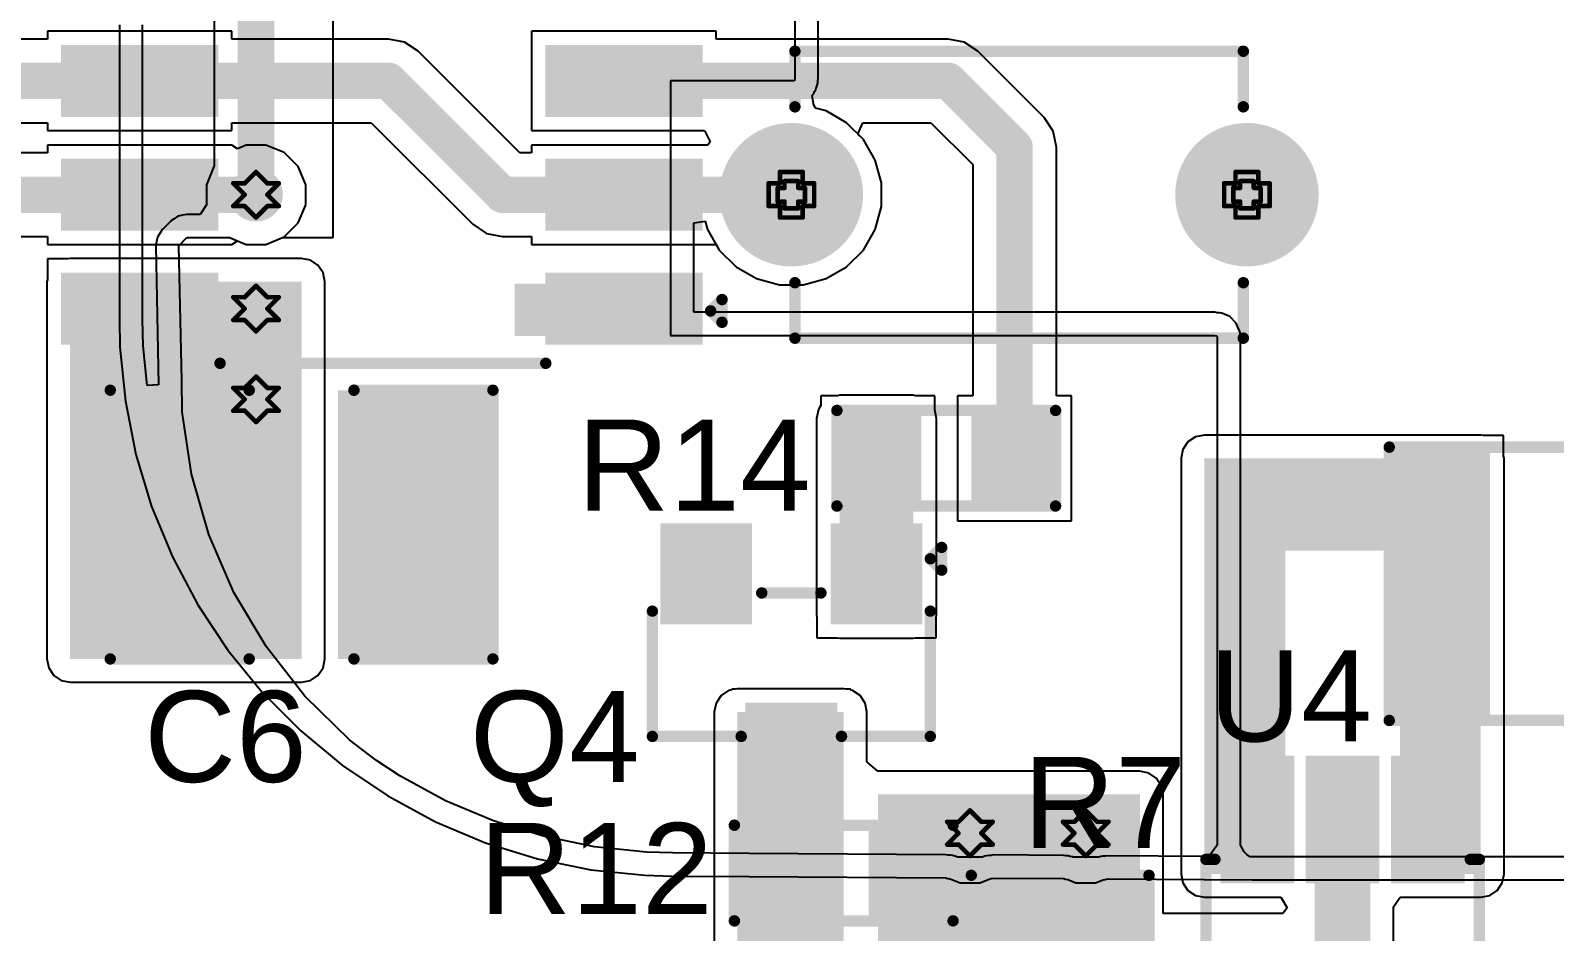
# Model space of a CAD drawing. Header units: inches. Extents: x -38 to 391, y -38 to 85.
# Drawn here: x -22.58 to -5.59, y -29.79 to -19.74 of the extents above; entities that cross this region are included whole.
import ezdxf

# ---------------------------------------------------------------- set-up
doc = ezdxf.new("R2010")
doc.units = ezdxf.units.IN
for name, color, linetype in [('Board Outline', 216, 'Continuous'), ('Bottom Layer', 5, 'Continuous'), ('Bottom Solder', 6, 'Continuous'), ('Drill Drawing', 1, 'Continuous'), ('Multi-Layer', 9, 'Continuous'), ('Pad Holes', 156, 'Continuous'), ('Top Layer', 1, 'Continuous'), ('Top Overlay', 2, 'Continuous'), ('Top Paste', 8, 'Continuous'), ('Top Solder', 216, 'Continuous'), ('Via Holes', 16, 'Continuous')]:
    doc.layers.add(name, color=color, linetype=linetype)
doc.styles.add('Arial', font='', dxfattribs={"height": 0.2})
doc.styles.get('Arial').set_extended_font_data('Arial')

msp = doc.modelspace()

# ---------------------------------------------------------------- hatches: boundary and pattern name
at = {"layer": 'Bottom Layer'}
h = msp.add_hatch(color=5, dxfattribs=at)
edge = h.paths.add_edge_path()
edge.add_arc((-14.097, -21.569), 0.75, 0, 360)
h = msp.add_hatch(color=5, dxfattribs=at)
edge = h.paths.add_edge_path()
edge.add_arc((-9.017, -21.569), 0.75, 0, 360)
h = msp.add_hatch(color=5, dxfattribs=at)
edge = h.paths.add_edge_path()
edge.add_arc((-20.066, -21.569), 0.3, 0, 360)
h = msp.add_hatch(color=5, dxfattribs=at)
edge = h.paths.add_edge_path()
edge.add_arc((-20.066, -22.839), 0.3, 0, 360)
h = msp.add_hatch(color=5, dxfattribs=at)
edge = h.paths.add_edge_path()
edge.add_arc((-20.066, -23.851), 0.3, 0, 360)
h = msp.add_hatch(color=5, dxfattribs=at)
edge = h.paths.add_edge_path()
edge.add_arc((-12.106, -28.689), 0.3, 0, 360)
h = msp.add_hatch(color=5, dxfattribs=at)
edge = h.paths.add_edge_path()
edge.add_arc((-10.814, -28.689), 0.3, 0, 360)
at = {"layer": 'Bottom Solder'}
h = msp.add_hatch(color=6, dxfattribs=at)
edge = h.paths.add_edge_path()
edge.add_arc((-14.097, -21.569), 0.8, 0, 360)
h = msp.add_hatch(color=6, dxfattribs=at)
edge = h.paths.add_edge_path()
edge.add_arc((-9.017, -21.569), 0.8, 0, 360)
at = {"layer": 'Multi-Layer'}
h = msp.add_hatch(color=9, dxfattribs=at)
edge = h.paths.add_edge_path()
edge.add_arc((-14.097, -21.569), 0.75, 0, 360)
h = msp.add_hatch(color=9, dxfattribs=at)
edge = h.paths.add_edge_path()
edge.add_arc((-9.017, -21.569), 0.75, 0, 360)
at = {"layer": 'Pad Holes'}
h = msp.add_hatch(color=7, dxfattribs=at)
edge = h.paths.add_edge_path()
edge.add_arc((-14.097, -21.569), 0.45, 0, 360)
h = msp.add_hatch(color=7, dxfattribs=at)
edge = h.paths.add_edge_path()
edge.add_arc((-9.017, -21.569), 0.45, 0, 360)
at = {"layer": 'Top Layer'}
for points in [[(-20.589, -19.999), (-20.589, -20.599), (-22.139, -20.599), (-22.139, -19.999)], [(-15.189, -19.999), (-15.189, -20.599), (-16.739, -20.599), (-16.739, -19.999)], [(-20.589, -21.269), (-20.589, -21.869), (-22.139, -21.869), (-22.139, -21.269)], [(-15.189, -21.269), (-15.189, -21.869), (-16.739, -21.869), (-16.739, -21.269)], [(-22.139, -26.746), (-19.558, -26.746), (-19.558, -22.539), (-22.139, -22.539)], [(-20.589, -22.539), (-20.589, -23.139), (-22.139, -23.139), (-22.139, -22.539)], [(-15.189, -22.539), (-15.189, -23.139), (-16.739, -23.139), (-16.739, -22.539)], [(-20.066, -26.645), (-21.59, -26.645), (-21.59, -23.851), (-20.066, -23.851)], [(-17.526, -26.645), (-19.05, -26.645), (-19.05, -23.851), (-17.526, -23.851)], [(-13.557, -26.257), (-12.737, -26.257), (-12.737, -24.064), (-13.557, -24.064)], [(-13.513, -24.953), (-13.513, -24.064), (-12.751, -24.064), (-12.751, -24.953)], [(-11.989, -24.953), (-11.989, -24.064), (-11.227, -24.064), (-11.227, -24.953)], [(-9.491, -25.54), (-6.409, -25.54), (-6.409, -24.508), (-9.491, -24.508)], [(-8.59, -24.508), (-9.491, -24.508), (-9.491, -29.145), (-8.59, -29.145)], [(-7.31, -29.145), (-6.409, -29.145), (-6.409, -24.508), (-7.31, -24.508)], [(-6.409, -27.308), (-7.309, -27.308), (-7.309, -24.508), (-6.409, -24.508)], [(-14.637, -26.257), (-15.457, -26.257), (-15.457, -25.337), (-14.637, -25.337)], [(-12.737, -26.257), (-13.557, -26.257), (-13.557, -25.337), (-12.737, -25.337)], [(-14.698, -31.007), (-13.513, -31.007), (-13.513, -27.337), (-14.698, -27.337)], [(-13.687, -28.257), (-14.507, -28.257), (-14.507, -27.337), (-13.687, -27.337)], [(-9.21, -29.145), (-9.21, -27.925), (-8.59, -27.925), (-8.59, -29.145)], [(-8.26, -33.337), (-7.64, -33.337), (-7.64, -27.925), (-8.26, -27.925)], [(-8.26, -29.145), (-8.26, -27.925), (-7.64, -27.925), (-7.64, -29.145)], [(-7.31, -29.145), (-7.31, -27.925), (-6.69, -27.925), (-6.69, -29.145)], [(-13.132, -30.785), (-10.211, -30.785), (-10.211, -28.257), (-13.132, -28.257)], [(-13.894, -28.689), (-13.894, -29.578), (-14.656, -29.578), (-14.656, -28.689)], [(-12.37, -28.689), (-12.37, -29.578), (-13.132, -29.578), (-13.132, -28.689)], [(-11.989, -30.785), (-11.989, -29.261), (-10.211, -29.261), (-10.211, -30.785)]]:
    msp.add_hatch(color=1, dxfattribs=at).paths.add_polyline_path(points)
h = msp.add_hatch(color=1, dxfattribs=at)
edge = h.paths.add_edge_path()
edge.add_arc((-14.097, -21.569), 0.75, 0, 360)
h = msp.add_hatch(color=1, dxfattribs=at)
edge = h.paths.add_edge_path()
edge.add_arc((-9.017, -21.569), 0.75, 0, 360)
h = msp.add_hatch(color=1, dxfattribs=at)
edge = h.paths.add_edge_path()
edge.add_arc((-20.066, -21.569), 0.3, 0, 360)
h = msp.add_hatch(color=1, dxfattribs=at)
edge = h.paths.add_edge_path()
edge.add_arc((-20.066, -22.839), 0.3, 0, 360)
h = msp.add_hatch(color=1, dxfattribs=at)
edge = h.paths.add_edge_path()
edge.add_arc((-20.066, -23.851), 0.3, 0, 360)
h = msp.add_hatch(color=1, dxfattribs=at)
edge = h.paths.add_edge_path()
edge.add_arc((-12.106, -28.689), 0.3, 0, 360)
h = msp.add_hatch(color=1, dxfattribs=at)
edge = h.paths.add_edge_path()
edge.add_arc((-10.814, -28.689), 0.3, 0, 360)
at = {"layer": 'Top Overlay'}
msp.add_hatch(color=2, dxfattribs=at).paths.add_polyline_path([(-16.826, -22.56), (-17.181, -22.56), (-17.181, -23.144), (-16.826, -23.144)])
at = {"layer": 'Top Paste'}
for points in [[(-20.589, -19.999), (-20.589, -20.599), (-22.139, -20.599), (-22.139, -19.999)], [(-15.189, -19.999), (-15.189, -20.599), (-16.739, -20.599), (-16.739, -19.999)], [(-20.589, -21.269), (-20.589, -21.869), (-22.139, -21.869), (-22.139, -21.269)], [(-15.189, -21.269), (-15.189, -21.869), (-16.739, -21.869), (-16.739, -21.269)], [(-20.589, -22.539), (-20.589, -23.139), (-22.139, -23.139), (-22.139, -22.539)], [(-15.189, -22.539), (-15.189, -23.139), (-16.739, -23.139), (-16.739, -22.539)], [(-20.066, -26.645), (-21.59, -26.645), (-21.59, -23.851), (-20.066, -23.851)], [(-17.526, -26.645), (-19.05, -26.645), (-19.05, -23.851), (-17.526, -23.851)], [(-13.513, -24.953), (-13.513, -24.064), (-12.751, -24.064), (-12.751, -24.953)], [(-11.989, -24.953), (-11.989, -24.064), (-11.227, -24.064), (-11.227, -24.953)], [(-6.409, -27.308), (-7.309, -27.308), (-7.309, -24.508), (-6.409, -24.508)], [(-14.637, -26.257), (-15.457, -26.257), (-15.457, -25.337), (-14.637, -25.337)], [(-12.737, -26.257), (-13.557, -26.257), (-13.557, -25.337), (-12.737, -25.337)], [(-13.687, -28.257), (-14.507, -28.257), (-14.507, -27.337), (-13.687, -27.337)], [(-9.21, -29.145), (-9.21, -27.925), (-8.59, -27.925), (-8.59, -29.145)], [(-8.26, -29.145), (-8.26, -27.925), (-7.64, -27.925), (-7.64, -29.145)], [(-7.31, -29.145), (-7.31, -27.925), (-6.69, -27.925), (-6.69, -29.145)], [(-13.894, -28.689), (-13.894, -29.578), (-14.656, -29.578), (-14.656, -28.689)], [(-12.37, -28.689), (-12.37, -29.578), (-13.132, -29.578), (-13.132, -28.689)], [(-11.989, -30.785), (-11.989, -29.261), (-10.211, -29.261), (-10.211, -30.785)]]:
    msp.add_hatch(color=8, dxfattribs=at).paths.add_polyline_path(points)
at = {"layer": 'Top Solder'}
for points in [[(-20.487, -19.898), (-20.487, -20.701), (-22.24, -20.701), (-22.24, -19.898)], [(-15.087, -19.898), (-15.087, -20.701), (-16.84, -20.701), (-16.84, -19.898)], [(-20.487, -21.168), (-20.487, -21.971), (-22.24, -21.971), (-22.24, -21.168)], [(-15.087, -21.168), (-15.087, -21.971), (-16.84, -21.971), (-16.84, -21.168)], [(-20.487, -22.438), (-20.487, -23.241), (-22.24, -23.241), (-22.24, -22.438)], [(-15.087, -22.438), (-15.087, -23.241), (-16.84, -23.241), (-16.84, -22.438)], [(-19.964, -26.746), (-21.692, -26.746), (-21.692, -23.749), (-19.964, -23.749)], [(-17.424, -26.746), (-19.152, -26.746), (-19.152, -23.749), (-17.424, -23.749)], [(-13.614, -25.054), (-13.614, -23.962), (-12.649, -23.962), (-12.649, -25.054)], [(-12.09, -25.054), (-12.09, -23.962), (-11.125, -23.962), (-11.125, -25.054)], [(-6.307, -27.41), (-7.411, -27.41), (-7.411, -24.406), (-6.307, -24.406)], [(-14.535, -26.359), (-15.559, -26.359), (-15.559, -25.235), (-14.535, -25.235)], [(-12.635, -26.359), (-13.659, -26.359), (-13.659, -25.235), (-12.635, -25.235)], [(-13.585, -28.359), (-14.609, -28.359), (-14.609, -27.235), (-13.585, -27.235)], [(-9.312, -29.247), (-9.312, -27.823), (-8.489, -27.823), (-8.489, -29.247)], [(-8.362, -29.247), (-8.362, -27.823), (-7.539, -27.823), (-7.539, -29.247)], [(-7.412, -29.247), (-7.412, -27.823), (-6.589, -27.823), (-6.589, -29.247)], [(-13.792, -28.588), (-13.792, -29.68), (-14.757, -29.68), (-14.757, -28.588)], [(-12.268, -28.588), (-12.268, -29.68), (-13.233, -29.68), (-13.233, -28.588)], [(-12.09, -30.886), (-12.09, -29.159), (-10.109, -29.159), (-10.109, -30.886)]]:
    msp.add_hatch(color=216, dxfattribs=at).paths.add_polyline_path(points)
h = msp.add_hatch(color=216, dxfattribs=at)
edge = h.paths.add_edge_path()
edge.add_arc((-14.097, -21.569), 0.8, 0, 360)
h = msp.add_hatch(color=216, dxfattribs=at)
edge = h.paths.add_edge_path()
edge.add_arc((-9.017, -21.569), 0.8, 0, 360)
at = {"layer": 'Via Holes'}
h = msp.add_hatch(color=7, dxfattribs=at)
edge = h.paths.add_edge_path()
edge.add_arc((-20.066, -21.569), 0.15, 0, 360)
h = msp.add_hatch(color=7, dxfattribs=at)
edge = h.paths.add_edge_path()
edge.add_arc((-20.066, -22.839), 0.15, 0, 360)
h = msp.add_hatch(color=7, dxfattribs=at)
edge = h.paths.add_edge_path()
edge.add_arc((-20.066, -23.851), 0.15, 0, 360)
h = msp.add_hatch(color=7, dxfattribs=at)
edge = h.paths.add_edge_path()
edge.add_arc((-12.106, -28.689), 0.15, 0, 360)
h = msp.add_hatch(color=7, dxfattribs=at)
edge = h.paths.add_edge_path()
edge.add_arc((-10.814, -28.689), 0.15, 0, 360)

# ---------------------------------------------------------------- linework, layer by layer
at = {"layer": 'Board Outline', "const_width": 0.254}
msp.add_lwpolyline([(38.101, 0, 1), (-38.099, 0, 1)], format="xyb", close=True, dxfattribs=at)
at = {"layer": 'Bottom Layer'}
for p, q in [((-19.204, -22.047), (-19.204, -12.406)), ((-20.532, -13.314), (-20.532, -21.252)), ((-14.057, -13.289), (-14.057, -20.274)), ((-13.798, -20.274), (-13.798, -13.714)), ((-21.59, -19.675), (-21.59, -22.965)), ((-21.331, -22.962), (-21.331, -19.675)), ((-14.063, -20.299), (-15.443, -20.299)), ((-15.443, -20.299), (-15.443, -21.882)), ((-14.062, -20.297), (-14.063, -20.299)), ((-14.057, -20.274), (-14.062, -20.297)), ((-13.824, -20.399), (-13.819, -20.376)), ((-13.819, -20.374), (-13.818, -20.373)), ((-13.819, -20.376), (-13.819, -20.374)), ((-13.818, -20.373), (-13.817, -20.372)), ((-13.817, -20.372), (-13.808, -20.348)), ((-13.808, -20.348), (-13.803, -20.324)), ((-13.808, -20.348), (-13.808, -20.348)), ((-13.808, -20.348), (-13.808, -20.348)), ((-13.803, -20.299), (-13.798, -20.274)), ((-13.803, -20.324), (-13.803, -20.299)), ((-13.866, -20.461), (-13.848, -20.443)), ((-13.85, -20.554), (-13.866, -20.461)), ((-13.833, -20.595), (-13.85, -20.554)), ((-13.848, -20.443), (-13.846, -20.441)), ((-13.846, -20.441), (-13.837, -20.418)), ((-13.846, -20.441), (-13.846, -20.441)), ((-13.846, -20.441), (-13.846, -20.441)), ((-13.837, -20.418), (-13.824, -20.399)), ((-13.827, -20.602), (-13.833, -20.595)), ((-13.709, -20.634), (-13.827, -20.602)), ((-13.481, -20.766), (-13.709, -20.634)), ((-13.294, -20.953), (-13.481, -20.766)), ((-13.161, -21.182), (-13.294, -20.953)), ((-13.093, -21.437), (-13.161, -21.182)), ((-20.536, -21.256), (-20.62, -21.459)), ((-20.532, -21.252), (-20.536, -21.256)), ((-20.62, -21.459), (-20.62, -21.68)), ((-13.093, -21.702), (-13.093, -21.437)), ((-20.619, -21.683), (-20.689, -21.788)), ((-20.62, -21.68), (-20.619, -21.683)), ((-13.161, -21.957), (-13.093, -21.702)), ((-21.021, -21.866), (-21.11, -21.957)), ((-21.02, -21.865), (-21.021, -21.866)), ((-21.019, -21.864), (-21.02, -21.865)), ((-20.978, -21.837), (-21.019, -21.864)), ((-20.937, -21.809), (-20.978, -21.837)), ((-20.936, -21.809), (-20.937, -21.809)), ((-20.935, -21.808), (-20.936, -21.809)), ((-20.886, -21.798), (-20.935, -21.808)), ((-20.838, -21.788), (-20.886, -21.798)), ((-20.837, -21.788), (-20.838, -21.788)), ((-20.836, -21.788), (-20.837, -21.788)), ((-20.689, -21.788), (-20.836, -21.788)), ((-15.443, -21.882), (-15.443, -23.139)), ((-15.184, -21.882), (-15.057, -21.865)), ((-15.184, -22.88), (-15.184, -21.882)), ((-15.057, -21.865), (-15.033, -21.957)), ((-21.166, -22.043), (-21.175, -22.092)), ((-21.165, -22.042), (-21.166, -22.043)), ((-21.138, -22), (-21.165, -22.041)), ((-21.165, -22.041), (-21.165, -22.042)), ((-21.111, -21.958), (-21.138, -22)), ((-21.11, -21.958), (-21.111, -21.958)), ((-21.11, -21.957), (-21.11, -21.958)), ((-20.925, -22.138), (-20.836, -22.047)), ((-20.836, -22.047), (-20.36, -22.047)), ((-20.36, -22.047), (-20.176, -22.123)), ((-19.956, -22.123), (-19.772, -22.047)), ((-19.772, -22.047), (-19.204, -22.047)), ((-15.033, -21.957), (-14.9, -22.186)), ((-13.294, -22.186), (-13.161, -21.957)), ((-21.175, -22.092), (-21.184, -22.14)), ((-21.184, -22.14), (-21.183, -22.142)), ((-21.183, -22.142), (-21.184, -22.143)), ((-21.184, -22.143), (-21.153, -23.69)), ((-20.895, -23.64), (-20.925, -22.138)), ((-20.176, -22.123), (-19.956, -22.123)), ((-14.9, -22.186), (-14.713, -22.373)), ((-13.481, -22.373), (-13.294, -22.186)), ((-14.713, -22.373), (-14.485, -22.505)), ((-13.709, -22.505), (-13.481, -22.373)), ((-14.485, -22.505), (-14.229, -22.573)), ((-14.229, -22.573), (-13.965, -22.573)), ((-13.965, -22.573), (-13.709, -22.505)), ((-9.373, -22.88), (-15.184, -22.88)), ((-9.348, -22.885), (-9.373, -22.88)), ((-9.322, -22.885), (-9.348, -22.885)), ((-9.301, -22.89), (-9.322, -22.885)), ((-9.277, -22.899), (-9.301, -22.89)), ((-9.274, -22.9), (-9.277, -22.899)), ((-9.27, -22.902), (-9.274, -22.9)), ((-9.208, -22.928), (-9.27, -22.902)), ((-9.136, -23), (-9.208, -22.928)), ((-21.59, -22.965), (-21.583, -23.268)), ((-21.324, -23.253), (-21.331, -22.962)), ((-9.11, -23.063), (-9.136, -23)), ((-9.108, -23.066), (-9.11, -23.063)), ((-9.107, -23.07), (-9.108, -23.066)), ((-9.097, -23.093), (-9.107, -23.07)), ((-9.093, -23.114), (-9.097, -23.093)), ((-21.583, -23.268), (-21.523, -23.872)), ((-21.28, -23.698), (-21.324, -23.253)), ((-15.443, -23.139), (-9.373, -23.139)), ((-9.373, -23.139), (-9.351, -23.144)), ((-9.351, -23.144), (-9.347, -23.165)), ((-9.347, -23.165), (-9.347, -28.822)), ((-9.093, -23.14), (-9.093, -23.114)), ((-9.088, -23.165), (-9.093, -23.14)), ((-9.088, -28.822), (-9.088, -23.165)), ((-21.153, -23.69), (-21.28, -23.698)), ((-20.889, -23.991), (-20.895, -23.64)), ((-21.523, -23.872), (-21.406, -24.466)), ((-20.784, -24.685), (-20.889, -23.991)), ((-21.406, -24.466), (-21.23, -25.047)), ((-20.592, -25.36), (-20.784, -24.685)), ((-21.23, -25.047), (-20.999, -25.607)), ((-20.313, -26.005), (-20.592, -25.36)), ((-20.999, -25.607), (-20.715, -26.143)), ((-20.715, -26.143), (-20.379, -26.647)), ((-19.954, -26.609), (-20.313, -26.005)), ((-20.379, -26.647), (-19.996, -27.117)), ((-19.521, -27.161), (-19.954, -26.609)), ((-19.996, -27.117), (-19.568, -27.547)), ((-19.019, -27.652), (-19.521, -27.161)), ((-19.568, -27.547), (-19.101, -27.934)), ((-18.722, -27.877), (-19.019, -27.652)), ((-19.101, -27.934), (-18.598, -28.272)), ((-18.464, -28.051), (-18.722, -27.877)), ((-17.953, -28.327), (-18.464, -28.051)), ((-18.598, -28.272), (-18.587, -28.278)), ((-18.587, -28.278), (-18.587, -28.278)), ((-18.587, -28.278), (-18.065, -28.561)), ((-17.417, -28.552), (-17.953, -28.327)), ((-18.065, -28.561), (-17.506, -28.795)), ((-16.862, -28.723), (-17.417, -28.552)), ((-17.506, -28.795), (-16.927, -28.974)), ((-16.293, -28.84), (-16.862, -28.723)), ((-15.712, -28.9), (-16.293, -28.84)), ((-9.347, -28.822), (-9.437, -28.947)), ((-9.089, -28.823), (-9.088, -28.822)), ((-9.048, -28.898), (-9.089, -28.823)), ((-16.927, -28.974), (-16.333, -29.096)), ((-15.422, -28.909), (-15.712, -28.9)), ((-14.57, -28.915), (-15.422, -28.909)), ((-12.373, -28.929), (-14.57, -28.915)), ((-12.35, -28.934), (-12.373, -28.929)), ((-12.349, -28.934), (-12.35, -28.934)), ((-12.348, -28.934), (-12.349, -28.934)), ((-12.323, -28.934), (-12.348, -28.934)), ((-12.299, -28.939), (-12.323, -28.934)), ((-12.275, -28.944), (-12.299, -28.939)), ((-12.299, -28.939), (-12.299, -28.939)), ((-12.299, -28.939), (-12.299, -28.939)), ((-12.253, -28.953), (-12.275, -28.944)), ((-12.251, -28.954), (-12.253, -28.953)), ((-12.25, -28.954), (-12.251, -28.954)), ((-12.24, -28.956), (-12.25, -28.954)), ((-11.967, -28.956), (-12.24, -28.956)), ((-11.965, -28.956), (-11.967, -28.956)), ((-11.942, -28.946), (-11.965, -28.956)), ((-11.919, -28.942), (-11.942, -28.946)), ((-11.896, -28.937), (-11.919, -28.942)), ((-11.919, -28.942), (-11.919, -28.942)), ((-11.871, -28.937), (-11.896, -28.937)), ((-11.869, -28.937), (-11.871, -28.937)), ((-11.868, -28.937), (-11.869, -28.937)), ((-11.869, -28.937), (-11.869, -28.937)), ((-11.844, -28.932), (-11.868, -28.937)), ((-11.061, -28.937), (-11.844, -28.932)), ((-11.037, -28.942), (-11.061, -28.937)), ((-11.036, -28.942), (-11.037, -28.942)), ((-11.035, -28.943), (-11.036, -28.942)), ((-11.01, -28.943), (-11.035, -28.943)), ((-10.987, -28.948), (-11.01, -28.943)), ((-10.963, -28.952), (-10.987, -28.948)), ((-10.987, -28.948), (-10.987, -28.948)), ((-10.987, -28.948), (-10.987, -28.948)), ((-10.954, -28.956), (-10.963, -28.952)), ((-10.673, -28.956), (-10.954, -28.956)), ((-10.67, -28.955), (-10.673, -28.956)), ((-10.647, -28.95), (-10.67, -28.955)), ((-10.624, -28.946), (-10.647, -28.95)), ((-10.599, -28.946), (-10.624, -28.946)), ((-10.597, -28.945), (-10.599, -28.946)), ((-10.596, -28.945), (-10.597, -28.945)), ((-10.595, -28.945), (-10.596, -28.945)), ((-10.596, -28.945), (-10.596, -28.945)), ((-10.572, -28.941), (-10.595, -28.945)), ((-10.595, -28.945), (-10.595, -28.945)), ((-9.437, -28.948), (-10.572, -28.941)), ((-9.437, -28.947), (-9.437, -28.948)), ((-9.016, -28.932), (-9.048, -28.898)), ((-8.989, -28.95), (-9.016, -28.932)), ((-8.987, -28.951), (-8.989, -28.95)), ((-8.955, -28.951), (-8.987, -28.951)), ((-3.232, -28.951), (-8.955, -28.951)), ((-16.333, -29.096), (-15.73, -29.159)), ((-15.73, -29.159), (-15.427, -29.168)), ((-15.427, -29.168), (-14.571, -29.174)), ((-14.571, -29.174), (-12.375, -29.188)), ((-12.375, -29.188), (-12.351, -29.193)), ((-12.351, -29.193), (-12.35, -29.193)), ((-12.35, -29.193), (-12.35, -29.193)), ((-12.35, -29.193), (-12.326, -29.198)), ((-12.326, -29.198), (-12.216, -29.243)), ((-11.996, -29.243), (-11.893, -29.201)), ((-11.893, -29.201), (-11.87, -29.196)), ((-11.87, -29.196), (-11.869, -29.196)), ((-11.869, -29.196), (-11.846, -29.191)), ((-11.869, -29.196), (-11.869, -29.196)), ((-11.846, -29.191), (-11.062, -29.196)), ((-11.062, -29.196), (-11.039, -29.201)), ((-11.039, -29.201), (-11.038, -29.201)), ((-11.038, -29.201), (-11.037, -29.202)), ((-11.037, -29.202), (-11.013, -29.206)), ((-11.013, -29.206), (-10.924, -29.243)), ((-10.704, -29.243), (-10.621, -29.209)), ((-10.621, -29.209), (-10.598, -29.204)), ((-10.598, -29.204), (-10.597, -29.204)), ((-10.597, -29.204), (-10.596, -29.204)), ((-10.596, -29.204), (-10.573, -29.2)), ((-10.573, -29.2), (-8.956, -29.21)), ((-8.956, -29.21), (-3.232, -29.21)), ((-12.216, -29.243), (-11.996, -29.243)), ((-10.924, -29.243), (-10.704, -29.243))]:
    msp.add_line(p, q, dxfattribs=at)
at = {"layer": 'Bottom Layer', "const_width": 0.406}
msp.add_lwpolyline([(-20.066, -21.569), (-20.066, -13.121)], dxfattribs=at)
at = {"layer": 'Bottom Layer', "const_width": 0.203}
msp.add_lwpolyline([(-20.168, -21.569, 1), (-19.964, -21.569, 1)], format="xyb", close=True, dxfattribs=at)
at = {"layer": 'Drill Drawing', "const_width": 0.0508}
for points in [[(-20.193, -21.442), (-20.066, -21.315)], [(-20.066, -21.315), (-19.939, -21.442)], [(-14.224, -21.442), (-14.224, -21.315)], [(-14.224, -21.315), (-13.97, -21.315)], [(-14.173, -21.493), (-14.173, -21.417)], [(-14.173, -21.417), (-14.021, -21.417)], [(-14.021, -21.493), (-14.021, -21.417)], [(-13.97, -21.442), (-13.97, -21.315)], [(-9.144, -21.442), (-9.144, -21.315)], [(-9.144, -21.315), (-8.89, -21.315)], [(-9.093, -21.493), (-9.093, -21.417)], [(-9.093, -21.417), (-8.941, -21.417)], [(-8.941, -21.493), (-8.941, -21.417)], [(-8.89, -21.442), (-8.89, -21.315)], [(-20.32, -21.442), (-20.193, -21.569)], [(-20.32, -21.442), (-20.193, -21.442)], [(-20.32, -21.696), (-20.193, -21.569)], [(-19.939, -21.442), (-19.812, -21.442)], [(-19.939, -21.569), (-19.812, -21.442)], [(-19.939, -21.569), (-19.812, -21.696)], [(-14.351, -21.696), (-14.351, -21.442)], [(-14.351, -21.442), (-14.224, -21.442)], [(-14.249, -21.646), (-14.249, -21.493)], [(-14.249, -21.493), (-14.173, -21.493)], [(-14.021, -21.493), (-13.945, -21.493)], [(-13.97, -21.442), (-13.843, -21.442)], [(-13.945, -21.646), (-13.945, -21.493)], [(-13.843, -21.696), (-13.843, -21.442)], [(-9.271, -21.696), (-9.271, -21.442)], [(-9.271, -21.442), (-9.144, -21.442)], [(-9.169, -21.646), (-9.169, -21.493)], [(-9.169, -21.493), (-9.093, -21.493)], [(-8.941, -21.493), (-8.865, -21.493)], [(-8.89, -21.442), (-8.763, -21.442)], [(-8.865, -21.646), (-8.865, -21.493)], [(-8.763, -21.696), (-8.763, -21.442)], [(-20.32, -21.696), (-20.193, -21.696)], [(-20.193, -21.696), (-20.066, -21.823)], [(-20.066, -21.823), (-19.939, -21.696)], [(-19.939, -21.696), (-19.812, -21.696)], [(-14.351, -21.696), (-14.224, -21.696)], [(-14.249, -21.646), (-14.173, -21.646)], [(-14.224, -21.823), (-14.224, -21.696)], [(-14.173, -21.722), (-14.173, -21.646)], [(-14.173, -21.722), (-14.021, -21.722)], [(-14.021, -21.646), (-13.945, -21.646)], [(-14.021, -21.722), (-14.021, -21.646)], [(-13.97, -21.696), (-13.843, -21.696)], [(-13.97, -21.823), (-13.97, -21.696)], [(-9.271, -21.696), (-9.144, -21.696)], [(-9.169, -21.646), (-9.093, -21.646)], [(-9.144, -21.823), (-9.144, -21.696)], [(-9.093, -21.722), (-9.093, -21.646)], [(-9.093, -21.722), (-8.941, -21.722)], [(-8.941, -21.646), (-8.865, -21.646)], [(-8.941, -21.722), (-8.941, -21.646)], [(-8.89, -21.696), (-8.763, -21.696)], [(-8.89, -21.823), (-8.89, -21.696)], [(-14.224, -21.823), (-13.97, -21.823)], [(-9.144, -21.823), (-8.89, -21.823)], [(-20.193, -22.712), (-20.066, -22.585)], [(-20.066, -22.585), (-19.939, -22.712)], [(-20.32, -22.712), (-20.193, -22.839)], [(-20.32, -22.712), (-20.193, -22.712)], [(-19.939, -22.712), (-19.812, -22.712)], [(-19.939, -22.839), (-19.812, -22.712)], [(-20.32, -22.966), (-20.193, -22.839)], [(-20.32, -22.966), (-20.193, -22.966)], [(-20.193, -22.966), (-20.066, -23.093)], [(-20.066, -23.093), (-19.939, -22.966)], [(-19.939, -22.839), (-19.812, -22.966)], [(-19.939, -22.966), (-19.812, -22.966)], [(-20.193, -23.724), (-20.066, -23.597)], [(-20.066, -23.597), (-19.939, -23.724)], [(-20.32, -23.724), (-20.193, -23.851)], [(-20.32, -23.724), (-20.193, -23.724)], [(-19.939, -23.724), (-19.812, -23.724)], [(-19.939, -23.851), (-19.812, -23.724)], [(-20.32, -23.978), (-20.193, -23.851)], [(-20.32, -23.978), (-20.193, -23.978)], [(-20.193, -23.978), (-20.066, -24.105)], [(-20.066, -24.105), (-19.939, -23.978)], [(-19.939, -23.851), (-19.812, -23.978)], [(-19.939, -23.978), (-19.812, -23.978)], [(-12.36, -28.562), (-12.233, -28.689)], [(-12.36, -28.562), (-12.233, -28.562)], [(-12.233, -28.562), (-12.106, -28.435)], [(-12.106, -28.435), (-11.979, -28.562)], [(-11.979, -28.562), (-11.852, -28.562)], [(-11.979, -28.689), (-11.852, -28.562)], [(-11.068, -28.562), (-10.941, -28.689)], [(-11.068, -28.562), (-10.941, -28.562)], [(-10.941, -28.562), (-10.814, -28.435)], [(-10.814, -28.435), (-10.687, -28.562)], [(-10.687, -28.562), (-10.56, -28.562)], [(-10.687, -28.689), (-10.56, -28.562)], [(-12.36, -28.816), (-12.233, -28.689)], [(-11.979, -28.689), (-11.852, -28.816)], [(-11.068, -28.816), (-10.941, -28.689)], [(-10.687, -28.689), (-10.56, -28.816)], [(-12.36, -28.816), (-12.233, -28.816)], [(-12.233, -28.816), (-12.106, -28.943)], [(-12.106, -28.943), (-11.979, -28.816)], [(-11.979, -28.816), (-11.852, -28.816)], [(-11.068, -28.816), (-10.941, -28.816)], [(-10.941, -28.816), (-10.814, -28.943)], [(-10.814, -28.943), (-10.687, -28.816)], [(-10.687, -28.816), (-10.56, -28.816)]]:
    msp.add_lwpolyline(points, dxfattribs=at)
at = {"layer": 'Drill Drawing', "const_width": 0.0254}
for points in [[(-20.079, -21.315, 1), (-20.053, -21.315, 1)], [(-20.079, -21.315, 1), (-20.053, -21.315, 1)], [(-14.237, -21.315, 1), (-14.211, -21.315, 1)], [(-14.237, -21.315, 1), (-14.211, -21.315, 1)], [(-14.186, -21.417, 1), (-14.16, -21.417, 1)], [(-14.186, -21.417, 1), (-14.16, -21.417, 1)], [(-14.033, -21.417, 1), (-14.008, -21.417, 1)], [(-14.033, -21.417, 1), (-14.008, -21.417, 1)], [(-13.983, -21.315, 1), (-13.957, -21.315, 1)], [(-13.983, -21.315, 1), (-13.957, -21.315, 1)], [(-9.157, -21.315, 1), (-9.131, -21.315, 1)], [(-9.157, -21.315, 1), (-9.131, -21.315, 1)], [(-9.106, -21.417, 1), (-9.08, -21.417, 1)], [(-9.106, -21.417, 1), (-9.08, -21.417, 1)], [(-8.953, -21.417, 1), (-8.928, -21.417, 1)], [(-8.953, -21.417, 1), (-8.928, -21.417, 1)], [(-8.903, -21.315, 1), (-8.877, -21.315, 1)], [(-8.903, -21.315, 1), (-8.877, -21.315, 1)], [(-20.333, -21.442, 1), (-20.307, -21.442, 1)], [(-20.333, -21.442, 1), (-20.307, -21.442, 1)], [(-20.206, -21.442, 1), (-20.18, -21.442, 1)], [(-20.206, -21.442, 1), (-20.18, -21.442, 1)], [(-20.206, -21.569, 1), (-20.18, -21.569, 1)], [(-20.206, -21.569, 1), (-20.18, -21.569, 1)], [(-19.952, -21.442, 1), (-19.926, -21.442, 1)], [(-19.952, -21.442, 1), (-19.926, -21.442, 1)], [(-19.952, -21.569, 1), (-19.926, -21.569, 1)], [(-19.952, -21.569, 1), (-19.926, -21.569, 1)], [(-19.825, -21.442, 1), (-19.799, -21.442, 1)], [(-19.825, -21.442, 1), (-19.799, -21.442, 1)], [(-14.364, -21.442, 1), (-14.338, -21.442, 1)], [(-14.364, -21.442, 1), (-14.338, -21.442, 1)], [(-14.262, -21.493, 1), (-14.237, -21.493, 1)], [(-14.262, -21.493, 1), (-14.237, -21.493, 1)], [(-14.237, -21.442, 1), (-14.211, -21.442, 1)], [(-14.237, -21.442, 1), (-14.211, -21.442, 1)], [(-14.186, -21.493, 1), (-14.16, -21.493, 1)], [(-14.186, -21.493, 1), (-14.16, -21.493, 1)], [(-14.033, -21.493, 1), (-14.008, -21.493, 1)], [(-14.033, -21.493, 1), (-14.008, -21.493, 1)], [(-13.983, -21.442, 1), (-13.957, -21.442, 1)], [(-13.983, -21.442, 1), (-13.957, -21.442, 1)], [(-13.957, -21.493, 1), (-13.932, -21.493, 1)], [(-13.957, -21.493, 1), (-13.932, -21.493, 1)], [(-13.856, -21.442, 1), (-13.83, -21.442, 1)], [(-13.856, -21.442, 1), (-13.83, -21.442, 1)], [(-9.284, -21.442, 1), (-9.258, -21.442, 1)], [(-9.284, -21.442, 1), (-9.258, -21.442, 1)], [(-9.182, -21.493, 1), (-9.157, -21.493, 1)], [(-9.182, -21.493, 1), (-9.157, -21.493, 1)], [(-9.157, -21.442, 1), (-9.131, -21.442, 1)], [(-9.157, -21.442, 1), (-9.131, -21.442, 1)], [(-9.106, -21.493, 1), (-9.08, -21.493, 1)], [(-9.106, -21.493, 1), (-9.08, -21.493, 1)], [(-8.953, -21.493, 1), (-8.928, -21.493, 1)], [(-8.953, -21.493, 1), (-8.928, -21.493, 1)], [(-8.903, -21.442, 1), (-8.877, -21.442, 1)], [(-8.903, -21.442, 1), (-8.877, -21.442, 1)], [(-8.877, -21.493, 1), (-8.852, -21.493, 1)], [(-8.877, -21.493, 1), (-8.852, -21.493, 1)], [(-8.776, -21.442, 1), (-8.75, -21.442, 1)], [(-8.776, -21.442, 1), (-8.75, -21.442, 1)], [(-20.333, -21.696, 1), (-20.307, -21.696, 1)], [(-20.333, -21.696, 1), (-20.307, -21.696, 1)], [(-20.206, -21.696, 1), (-20.18, -21.696, 1)], [(-20.206, -21.696, 1), (-20.18, -21.696, 1)], [(-19.952, -21.696, 1), (-19.926, -21.696, 1)], [(-19.952, -21.696, 1), (-19.926, -21.696, 1)], [(-19.825, -21.696, 1), (-19.799, -21.696, 1)], [(-19.825, -21.696, 1), (-19.799, -21.696, 1)], [(-14.364, -21.696, 1), (-14.338, -21.696, 1)], [(-14.364, -21.696, 1), (-14.338, -21.696, 1)], [(-14.262, -21.646, 1), (-14.237, -21.646, 1)], [(-14.262, -21.646, 1), (-14.237, -21.646, 1)], [(-14.237, -21.696, 1), (-14.211, -21.696, 1)], [(-14.237, -21.696, 1), (-14.211, -21.696, 1)], [(-14.186, -21.646, 1), (-14.16, -21.646, 1)], [(-14.186, -21.646, 1), (-14.16, -21.646, 1)], [(-14.186, -21.722, 1), (-14.16, -21.722, 1)], [(-14.186, -21.722, 1), (-14.16, -21.722, 1)], [(-14.033, -21.646, 1), (-14.008, -21.646, 1)], [(-14.033, -21.646, 1), (-14.008, -21.646, 1)], [(-14.033, -21.722, 1), (-14.008, -21.722, 1)], [(-14.033, -21.722, 1), (-14.008, -21.722, 1)], [(-13.983, -21.696, 1), (-13.957, -21.696, 1)], [(-13.983, -21.696, 1), (-13.957, -21.696, 1)], [(-13.957, -21.646, 1), (-13.932, -21.646, 1)], [(-13.957, -21.646, 1), (-13.932, -21.646, 1)], [(-13.856, -21.696, 1), (-13.83, -21.696, 1)], [(-13.856, -21.696, 1), (-13.83, -21.696, 1)], [(-9.284, -21.696, 1), (-9.258, -21.696, 1)], [(-9.284, -21.696, 1), (-9.258, -21.696, 1)], [(-9.182, -21.646, 1), (-9.157, -21.646, 1)], [(-9.182, -21.646, 1), (-9.157, -21.646, 1)], [(-9.157, -21.696, 1), (-9.131, -21.696, 1)], [(-9.157, -21.696, 1), (-9.131, -21.696, 1)], [(-9.106, -21.646, 1), (-9.08, -21.646, 1)], [(-9.106, -21.646, 1), (-9.08, -21.646, 1)], [(-9.106, -21.722, 1), (-9.08, -21.722, 1)], [(-9.106, -21.722, 1), (-9.08, -21.722, 1)], [(-8.953, -21.646, 1), (-8.928, -21.646, 1)], [(-8.953, -21.646, 1), (-8.928, -21.646, 1)], [(-8.953, -21.722, 1), (-8.928, -21.722, 1)], [(-8.953, -21.722, 1), (-8.928, -21.722, 1)], [(-8.903, -21.696, 1), (-8.877, -21.696, 1)], [(-8.903, -21.696, 1), (-8.877, -21.696, 1)], [(-8.877, -21.646, 1), (-8.852, -21.646, 1)], [(-8.877, -21.646, 1), (-8.852, -21.646, 1)], [(-8.776, -21.696, 1), (-8.75, -21.696, 1)], [(-8.776, -21.696, 1), (-8.75, -21.696, 1)], [(-20.079, -21.823, 1), (-20.053, -21.823, 1)], [(-20.079, -21.823, 1), (-20.053, -21.823, 1)], [(-14.237, -21.823, 1), (-14.211, -21.823, 1)], [(-14.237, -21.823, 1), (-14.211, -21.823, 1)], [(-13.983, -21.823, 1), (-13.957, -21.823, 1)], [(-13.983, -21.823, 1), (-13.957, -21.823, 1)], [(-9.157, -21.823, 1), (-9.131, -21.823, 1)], [(-9.157, -21.823, 1), (-9.131, -21.823, 1)], [(-8.903, -21.823, 1), (-8.877, -21.823, 1)], [(-8.903, -21.823, 1), (-8.877, -21.823, 1)], [(-20.079, -22.585, 1), (-20.053, -22.585, 1)], [(-20.079, -22.585, 1), (-20.053, -22.585, 1)], [(-20.333, -22.712, 1), (-20.307, -22.712, 1)], [(-20.333, -22.712, 1), (-20.307, -22.712, 1)], [(-20.206, -22.712, 1), (-20.18, -22.712, 1)], [(-20.206, -22.712, 1), (-20.18, -22.712, 1)], [(-19.952, -22.712, 1), (-19.926, -22.712, 1)], [(-19.952, -22.712, 1), (-19.926, -22.712, 1)], [(-19.825, -22.712, 1), (-19.799, -22.712, 1)], [(-19.825, -22.712, 1), (-19.799, -22.712, 1)], [(-20.333, -22.966, 1), (-20.307, -22.966, 1)], [(-20.333, -22.966, 1), (-20.307, -22.966, 1)], [(-20.206, -22.839, 1), (-20.18, -22.839, 1)], [(-20.206, -22.839, 1), (-20.18, -22.839, 1)], [(-20.206, -22.966, 1), (-20.18, -22.966, 1)], [(-20.206, -22.966, 1), (-20.18, -22.966, 1)], [(-19.952, -22.839, 1), (-19.926, -22.839, 1)], [(-19.952, -22.839, 1), (-19.926, -22.839, 1)], [(-19.952, -22.966, 1), (-19.926, -22.966, 1)], [(-19.952, -22.966, 1), (-19.926, -22.966, 1)], [(-19.825, -22.966, 1), (-19.799, -22.966, 1)], [(-19.825, -22.966, 1), (-19.799, -22.966, 1)], [(-20.079, -23.093, 1), (-20.053, -23.093, 1)], [(-20.079, -23.093, 1), (-20.053, -23.093, 1)], [(-20.079, -23.597, 1), (-20.053, -23.597, 1)], [(-20.079, -23.597, 1), (-20.053, -23.597, 1)], [(-20.333, -23.724, 1), (-20.307, -23.724, 1)], [(-20.333, -23.724, 1), (-20.307, -23.724, 1)], [(-20.206, -23.724, 1), (-20.18, -23.724, 1)], [(-20.206, -23.724, 1), (-20.18, -23.724, 1)], [(-19.952, -23.724, 1), (-19.926, -23.724, 1)], [(-19.952, -23.724, 1), (-19.926, -23.724, 1)], [(-19.825, -23.724, 1), (-19.799, -23.724, 1)], [(-19.825, -23.724, 1), (-19.799, -23.724, 1)], [(-20.333, -23.978, 1), (-20.307, -23.978, 1)], [(-20.333, -23.978, 1), (-20.307, -23.978, 1)], [(-20.206, -23.851, 1), (-20.18, -23.851, 1)], [(-20.206, -23.851, 1), (-20.18, -23.851, 1)], [(-20.206, -23.978, 1), (-20.18, -23.978, 1)], [(-20.206, -23.978, 1), (-20.18, -23.978, 1)], [(-19.952, -23.851, 1), (-19.926, -23.851, 1)], [(-19.952, -23.851, 1), (-19.926, -23.851, 1)], [(-19.952, -23.978, 1), (-19.926, -23.978, 1)], [(-19.952, -23.978, 1), (-19.926, -23.978, 1)], [(-19.825, -23.978, 1), (-19.799, -23.978, 1)], [(-19.825, -23.978, 1), (-19.799, -23.978, 1)], [(-20.079, -24.105, 1), (-20.053, -24.105, 1)], [(-20.079, -24.105, 1), (-20.053, -24.105, 1)], [(-12.373, -28.562, 1), (-12.347, -28.562, 1)], [(-12.373, -28.562, 1), (-12.347, -28.562, 1)], [(-12.246, -28.562, 1), (-12.22, -28.562, 1)], [(-12.246, -28.562, 1), (-12.22, -28.562, 1)], [(-12.119, -28.435, 1), (-12.093, -28.435, 1)], [(-12.119, -28.435, 1), (-12.093, -28.435, 1)], [(-11.992, -28.562, 1), (-11.966, -28.562, 1)], [(-11.992, -28.562, 1), (-11.966, -28.562, 1)], [(-11.865, -28.562, 1), (-11.839, -28.562, 1)], [(-11.865, -28.562, 1), (-11.839, -28.562, 1)], [(-11.081, -28.562, 1), (-11.055, -28.562, 1)], [(-11.081, -28.562, 1), (-11.055, -28.562, 1)], [(-10.954, -28.562, 1), (-10.928, -28.562, 1)], [(-10.954, -28.562, 1), (-10.928, -28.562, 1)], [(-10.827, -28.435, 1), (-10.801, -28.435, 1)], [(-10.827, -28.435, 1), (-10.801, -28.435, 1)], [(-10.7, -28.562, 1), (-10.674, -28.562, 1)], [(-10.7, -28.562, 1), (-10.674, -28.562, 1)], [(-10.573, -28.562, 1), (-10.547, -28.562, 1)], [(-10.573, -28.562, 1), (-10.547, -28.562, 1)], [(-12.246, -28.689, 1), (-12.22, -28.689, 1)], [(-12.246, -28.689, 1), (-12.22, -28.689, 1)], [(-11.992, -28.689, 1), (-11.966, -28.689, 1)], [(-11.992, -28.689, 1), (-11.966, -28.689, 1)], [(-10.954, -28.689, 1), (-10.928, -28.689, 1)], [(-10.954, -28.689, 1), (-10.928, -28.689, 1)], [(-10.7, -28.689, 1), (-10.674, -28.689, 1)], [(-10.7, -28.689, 1), (-10.674, -28.689, 1)], [(-12.373, -28.816, 1), (-12.347, -28.816, 1)], [(-12.373, -28.816, 1), (-12.347, -28.816, 1)], [(-12.246, -28.816, 1), (-12.22, -28.816, 1)], [(-12.246, -28.816, 1), (-12.22, -28.816, 1)], [(-11.992, -28.816, 1), (-11.966, -28.816, 1)], [(-11.992, -28.816, 1), (-11.966, -28.816, 1)], [(-11.865, -28.816, 1), (-11.839, -28.816, 1)], [(-11.865, -28.816, 1), (-11.839, -28.816, 1)], [(-11.081, -28.816, 1), (-11.055, -28.816, 1)], [(-11.081, -28.816, 1), (-11.055, -28.816, 1)], [(-10.954, -28.816, 1), (-10.928, -28.816, 1)], [(-10.954, -28.816, 1), (-10.928, -28.816, 1)], [(-10.7, -28.816, 1), (-10.674, -28.816, 1)], [(-10.7, -28.816, 1), (-10.674, -28.816, 1)], [(-10.573, -28.816, 1), (-10.547, -28.816, 1)], [(-10.573, -28.816, 1), (-10.547, -28.816, 1)], [(-12.119, -28.943, 1), (-12.093, -28.943, 1)], [(-12.119, -28.943, 1), (-12.093, -28.943, 1)], [(-10.827, -28.943, 1), (-10.801, -28.943, 1)], [(-10.827, -28.943, 1), (-10.801, -28.943, 1)]]:
    msp.add_lwpolyline(points, format="xyb", close=True, dxfattribs=at)
at = {"layer": 'Top Layer'}
for p, q in [((-22.393, -19.833), (-25.418, -19.833)), ((-20.335, -19.745), (-22.393, -19.745)), ((-22.393, -19.745), (-22.393, -19.833)), ((-20.335, -19.833), (-20.335, -19.745)), ((-18.588, -19.833), (-20.335, -19.833)), ((-18.41, -19.869), (-18.588, -19.833)), ((-18.258, -19.97), (-18.41, -19.869)), ((-14.935, -19.745), (-16.993, -19.745)), ((-16.993, -19.745), (-16.993, -20.853)), ((-14.935, -19.833), (-14.935, -19.745)), ((-12.347, -19.833), (-14.935, -19.833)), ((-12.169, -19.869), (-12.347, -19.833)), ((-12.018, -19.97), (-12.169, -19.869)), ((-17.125, -21.103), (-18.258, -19.97)), ((-11.278, -20.709), (-12.018, -19.97)), ((-11.177, -20.861), (-11.278, -20.709)), ((-25.611, -20.766), (-22.393, -20.766)), ((-22.393, -20.766), (-22.393, -20.853)), ((-22.393, -20.853), (-20.335, -20.853)), ((-20.335, -20.853), (-20.335, -20.766)), ((-20.335, -20.766), (-18.781, -20.766)), ((-18.781, -20.766), (-17.648, -21.899)), ((-16.993, -20.853), (-15.07, -20.853)), ((-15.07, -20.853), (-15.062, -20.859)), ((-15.062, -20.859), (-15.002, -20.98)), ((-13.354, -20.893), (-13.301, -20.766)), ((-13.294, -20.953), (-13.354, -20.893)), ((-13.301, -20.766), (-12.541, -20.766)), ((-12.541, -20.766), (-12.074, -21.232)), ((-11.142, -21.039), (-11.177, -20.861)), ((-20.335, -21.015), (-22.393, -21.015)), ((-22.393, -21.015), (-22.393, -21.103)), ((-20.274, -21.056), (-20.335, -21.015)), ((-20.335, -21.015), (-20.335, -21.015)), ((-20.176, -21.015), (-20.274, -21.056)), ((-19.956, -21.015), (-20.176, -21.015)), ((-19.752, -21.1), (-19.956, -21.015)), ((-15.029, -21.015), (-16.993, -21.015)), ((-16.993, -21.015), (-16.993, -21.103)), ((-15.002, -20.98), (-15.029, -21.015)), ((-13.161, -21.182), (-13.294, -20.953)), ((-11.142, -23.81), (-11.142, -21.039)), ((-22.393, -21.103), (-23.322, -21.103)), ((-19.596, -21.256), (-19.752, -21.1)), ((-16.993, -21.103), (-17.125, -21.103)), ((-13.093, -21.437), (-13.161, -21.182)), ((-12.074, -21.232), (-12.074, -23.81)), ((-19.512, -21.459), (-19.596, -21.256)), ((-19.512, -21.68), (-19.512, -21.459)), ((-13.093, -21.702), (-13.093, -21.437)), ((-19.596, -21.883), (-19.512, -21.68)), ((-13.161, -21.957), (-13.093, -21.702)), ((-19.752, -22.039), (-19.596, -21.883)), ((-17.648, -21.899), (-17.496, -22)), ((-23.129, -22.036), (-22.393, -22.036)), ((-22.393, -22.036), (-22.393, -22.123)), ((-20.335, -22.123), (-20.274, -22.083)), ((-20.274, -22.083), (-20.176, -22.123)), ((-19.956, -22.123), (-19.752, -22.039)), ((-17.496, -22), (-17.318, -22.036)), ((-17.318, -22.036), (-16.993, -22.036)), ((-16.993, -22.036), (-16.993, -22.123)), ((-13.294, -22.186), (-13.161, -21.957)), ((-22.393, -22.123), (-20.335, -22.123)), ((-20.335, -22.123), (-20.335, -22.123)), ((-20.176, -22.123), (-19.956, -22.123)), ((-16.993, -22.123), (-14.936, -22.123)), ((-14.936, -22.123), (-14.9, -22.186)), ((-14.9, -22.186), (-14.713, -22.373)), ((-13.481, -22.373), (-13.294, -22.186)), ((-22.164, -22.285), (-22.393, -22.285)), ((-22.393, -22.285), (-22.393, -22.514)), ((-22.139, -22.28), (-22.164, -22.285)), ((-19.558, -22.28), (-22.139, -22.28)), ((-19.459, -22.3), (-19.558, -22.28)), ((-19.375, -22.356), (-19.459, -22.3)), ((-19.319, -22.44), (-19.375, -22.356)), ((-14.713, -22.373), (-14.485, -22.505)), ((-13.709, -22.505), (-13.481, -22.373)), ((-22.393, -22.514), (-22.398, -22.539)), ((-22.398, -22.539), (-22.398, -26.746)), ((-19.299, -22.539), (-19.319, -22.44)), ((-19.299, -26.746), (-19.299, -22.539)), ((-14.485, -22.505), (-14.229, -22.573)), ((-14.229, -22.573), (-13.965, -22.573)), ((-13.965, -22.573), (-13.709, -22.505)), ((-13.767, -23.92), (-13.796, -23.964)), ((-13.582, -23.81), (-13.767, -23.81)), ((-13.767, -23.81), (-13.767, -23.92)), ((-13.557, -23.805), (-13.582, -23.81)), ((-12.737, -23.805), (-13.557, -23.805)), ((-12.712, -23.81), (-12.737, -23.805)), ((-12.497, -23.81), (-12.712, -23.81)), ((-12.497, -23.969), (-12.497, -23.81)), ((-12.074, -23.81), (-12.243, -23.81)), ((-12.243, -23.81), (-12.243, -25.207)), ((-10.973, -23.81), (-11.142, -23.81)), ((-10.973, -25.207), (-10.973, -23.81)), ((-13.796, -23.964), (-13.816, -24.064)), ((-13.816, -24.064), (-13.816, -26.257)), ((-12.478, -24.064), (-12.497, -23.969)), ((-12.478, -26.257), (-12.478, -24.064)), ((-9.591, -24.269), (-9.675, -24.325)), ((-9.491, -24.249), (-9.591, -24.269)), ((-6.409, -24.249), (-9.491, -24.249)), ((-6.384, -24.254), (-6.409, -24.249)), ((-6.155, -24.254), (-6.384, -24.254)), ((-6.155, -24.483), (-6.155, -24.254)), ((-9.731, -24.409), (-9.75, -24.508)), ((-9.675, -24.325), (-9.731, -24.409)), ((-9.75, -24.508), (-9.75, -25.54)), ((-6.15, -24.508), (-6.155, -24.483)), ((-6.15, -29.145), (-6.15, -24.508)), ((-12.243, -25.207), (-10.973, -25.207)), ((-9.75, -25.54), (-9.75, -29.145)), ((-13.816, -26.257), (-13.811, -26.282)), ((-13.811, -26.282), (-13.811, -26.511)), ((-12.483, -26.282), (-12.478, -26.257)), ((-12.483, -26.511), (-12.483, -26.282)), ((-13.811, -26.511), (-13.582, -26.511)), ((-13.582, -26.511), (-13.557, -26.516)), ((-13.557, -26.516), (-12.737, -26.516)), ((-12.737, -26.516), (-12.712, -26.511)), ((-12.712, -26.511), (-12.483, -26.511)), ((-22.398, -26.746), (-22.378, -26.845)), ((-22.378, -26.845), (-22.322, -26.929)), ((-19.375, -26.929), (-19.319, -26.845)), ((-19.319, -26.845), (-19.299, -26.746)), ((-22.322, -26.929), (-22.238, -26.985)), ((-22.238, -26.985), (-22.139, -27.005)), ((-22.139, -27.005), (-19.558, -27.005)), ((-19.558, -27.005), (-19.459, -26.985)), ((-19.459, -26.985), (-19.375, -26.929)), ((-14.881, -27.154), (-14.937, -27.238)), ((-14.797, -27.098), (-14.881, -27.154)), ((-14.761, -27.091), (-14.797, -27.098)), ((-14.723, -27.083), (-14.761, -27.083)), ((-14.761, -27.083), (-14.761, -27.091)), ((-14.698, -27.078), (-14.723, -27.083)), ((-13.513, -27.078), (-14.698, -27.078)), ((-13.488, -27.083), (-13.513, -27.078)), ((-13.433, -27.083), (-13.488, -27.083)), ((-13.433, -27.094), (-13.433, -27.083)), ((-13.414, -27.098), (-13.433, -27.094)), ((-13.33, -27.154), (-13.414, -27.098)), ((-13.274, -27.238), (-13.33, -27.154)), ((-14.937, -27.238), (-14.957, -27.337)), ((-14.957, -27.337), (-14.957, -31.007)), ((-13.254, -27.337), (-13.274, -27.238)), ((-13.254, -27.893), (-13.254, -27.337)), ((-13.132, -27.998), (-13.254, -27.893)), ((-10.211, -27.998), (-13.132, -27.998)), ((-10.112, -28.018), (-10.211, -27.998)), ((-10.028, -28.074), (-10.112, -28.018)), ((-9.972, -28.158), (-10.028, -28.074)), ((-9.952, -28.257), (-9.972, -28.158)), ((-9.952, -29.586), (-9.952, -28.257)), ((-9.75, -29.145), (-9.731, -29.244)), ((-6.17, -29.244), (-6.15, -29.145)), ((-9.731, -29.244), (-9.675, -29.328)), ((-9.675, -29.328), (-9.591, -29.384)), ((-9.591, -29.384), (-9.491, -29.404)), ((-6.409, -29.404), (-6.31, -29.384)), ((-6.31, -29.384), (-6.226, -29.328)), ((-6.226, -29.328), (-6.17, -29.244)), ((-9.491, -29.404), (-8.639, -29.404)), ((-8.639, -29.404), (-8.569, -29.522)), ((-8.569, -29.522), (-8.616, -29.586)), ((-7.381, -29.509), (-7.31, -29.404)), ((-7.381, -32.194), (-7.381, -29.509)), ((-7.31, -29.404), (-6.409, -29.404)), ((-8.616, -29.586), (-9.952, -29.586))]:
    msp.add_line(p, q, dxfattribs=at)
at = {"layer": 'Top Layer', "const_width": 0.406}
for points in [[(-25.611, -20.299), (-21.364, -20.299)], [(-21.364, -20.299), (-18.588, -20.299)], [(-18.588, -20.299), (-17.318, -21.569)], [(-15.964, -20.299), (-12.347, -20.299)], [(-12.347, -20.299), (-11.608, -21.039)], [(-11.608, -24.508), (-11.608, -21.039)], [(-23.322, -21.569), (-20.066, -21.569)], [(-17.318, -21.569), (-15.964, -21.569)], [(-15.964, -21.569), (-14.097, -21.569)]]:
    msp.add_lwpolyline(points, dxfattribs=at)
at = {"layer": 'Top Layer', "const_width": 0.203}
for points in [[(-21.465, -20.299, 1), (-21.262, -20.299, 1)], [(-21.465, -20.299, 1), (-21.262, -20.299, 1)], [(-18.69, -20.299, 1), (-18.486, -20.299, 1)], [(-18.69, -20.299, 1), (-18.486, -20.299, 1)], [(-16.065, -20.299, 1), (-15.862, -20.299, 1)], [(-12.449, -20.299, 1), (-12.246, -20.299, 1)], [(-12.449, -20.299, 1), (-12.246, -20.299, 1)], [(-11.709, -21.039, 1), (-11.506, -21.039, 1)], [(-11.709, -21.039, 1), (-11.506, -21.039, 1)], [(-20.168, -21.569, 1), (-19.964, -21.569, 1)], [(-17.42, -21.569, 1), (-17.216, -21.569, 1)], [(-17.42, -21.569, 1), (-17.216, -21.569, 1)], [(-16.065, -21.569, 1), (-15.862, -21.569, 1)], [(-16.065, -21.569, 1), (-15.862, -21.569, 1)], [(-14.199, -21.569, 1), (-13.995, -21.569, 1)], [(-11.709, -24.508, 1), (-11.506, -24.508, 1)]]:
    msp.add_lwpolyline(points, format="xyb", close=True, dxfattribs=at)
at = {"layer": 'Top Overlay', "const_width": 0.127}
for points in [[(-14.057, -20.589), (-14.057, -19.969)], [(-14.057, -19.969), (-9.057, -19.969)], [(-9.057, -19.969), (-9.057, -20.589)], [(-14.057, -22.55), (-14.057, -23.169)], [(-9.057, -23.169), (-9.057, -22.55)], [(-14.997, -22.865), (-14.87, -22.738)], [(-14.87, -22.992), (-14.87, -22.738)], [(-14.997, -22.865), (-14.87, -22.992)], [(-14.057, -23.169), (-9.057, -23.169)], [(-20.467, -23.449), (-16.835, -23.449)], [(-21.692, -23.749), (-20.142, -23.749)], [(-21.692, -23.749), (-21.692, -26.746)], [(-18.974, -23.749), (-17.424, -23.749)], [(-17.424, -26.746), (-17.424, -23.749)], [(-13.589, -23.975), (-11.151, -23.975)], [(-13.589, -25.041), (-13.589, -23.975)], [(-11.151, -25.041), (-11.151, -23.975)], [(-7.43, -24.384), (-7.43, -27.432)], [(-7.43, -24.384), (-1.588, -24.384)], [(-13.589, -25.041), (-11.151, -25.041)], [(-12.548, -25.629), (-12.421, -25.502)], [(-12.421, -25.502), (-12.421, -25.756)], [(-12.548, -25.629), (-12.421, -25.756)], [(-14.427, -26.01), (-13.767, -26.01)], [(-15.646, -27.61), (-15.646, -26.213)], [(-12.548, -26.213), (-12.548, -27.61)], [(-21.692, -26.746), (-20.142, -26.746)], [(-18.974, -26.746), (-17.424, -26.746)], [(-7.43, -27.432), (-1.588, -27.432)], [(-15.646, -27.61), (-14.656, -27.61)], [(-13.538, -27.61), (-12.548, -27.61)], [(-14.732, -29.667), (-14.732, -28.6)], [(-14.732, -28.6), (-12.294, -28.6)], [(-12.294, -29.667), (-12.294, -28.6)], [(-9.474, -28.981), (-9.374, -28.981)], [(-9.474, -30.734), (-9.474, -28.981)], [(-6.526, -28.981), (-6.426, -28.981)], [(-6.426, -30.734), (-6.426, -28.981)], [(-12.09, -29.159), (-10.109, -29.159)], [(-12.09, -33.426), (-12.09, -29.159)], [(-10.109, -33.426), (-10.109, -29.159)], [(-14.732, -29.667), (-12.294, -29.667)]]:
    msp.add_lwpolyline(points, dxfattribs=at)
at = {"layer": 'Top Overlay', "const_width": 0.0635}
for points in [[(-14.089, -19.969, 1), (-14.025, -19.969, 1)], [(-14.089, -19.969, 1), (-14.025, -19.969, 1)], [(-9.089, -19.969, 1), (-9.025, -19.969, 1)], [(-9.089, -19.969, 1), (-9.025, -19.969, 1)], [(-14.089, -20.589, 1), (-14.025, -20.589, 1)], [(-9.089, -20.589, 1), (-9.025, -20.589, 1)], [(-14.089, -22.55, 1), (-14.025, -22.55, 1)], [(-9.089, -22.55, 1), (-9.025, -22.55, 1)], [(-14.902, -22.738, 1), (-14.838, -22.738, 1)], [(-14.902, -22.738, 1), (-14.838, -22.738, 1)], [(-15.029, -22.865, 1), (-14.965, -22.865, 1)], [(-15.029, -22.865, 1), (-14.965, -22.865, 1)], [(-14.902, -22.992, 1), (-14.838, -22.992, 1)], [(-14.902, -22.992, 1), (-14.838, -22.992, 1)], [(-14.089, -23.169, 1), (-14.025, -23.169, 1)], [(-14.089, -23.169, 1), (-14.025, -23.169, 1)], [(-9.089, -23.169, 1), (-9.025, -23.169, 1)], [(-9.089, -23.169, 1), (-9.025, -23.169, 1)], [(-20.499, -23.449, 1), (-20.435, -23.449, 1)], [(-16.867, -23.449, 1), (-16.803, -23.449, 1)], [(-21.723, -23.749, 1), (-21.66, -23.749, 1)], [(-21.723, -23.749, 1), (-21.66, -23.749, 1)], [(-20.174, -23.749, 1), (-20.11, -23.749, 1)], [(-19.006, -23.749, 1), (-18.942, -23.749, 1)], [(-17.456, -23.749, 1), (-17.393, -23.749, 1)], [(-17.456, -23.749, 1), (-17.393, -23.749, 1)], [(-13.621, -23.975, 1), (-13.557, -23.975, 1)], [(-13.621, -23.975, 1), (-13.557, -23.975, 1)], [(-11.182, -23.975, 1), (-11.119, -23.975, 1)], [(-11.182, -23.975, 1), (-11.119, -23.975, 1)], [(-7.462, -24.384, 1), (-7.398, -24.384, 1)], [(-7.462, -24.384, 1), (-7.398, -24.384, 1)], [(-13.621, -25.041, 1), (-13.557, -25.041, 1)], [(-13.621, -25.041, 1), (-13.557, -25.041, 1)], [(-11.182, -25.041, 1), (-11.119, -25.041, 1)], [(-11.182, -25.041, 1), (-11.119, -25.041, 1)], [(-12.452, -25.502, 1), (-12.389, -25.502, 1)], [(-12.452, -25.502, 1), (-12.389, -25.502, 1)], [(-12.579, -25.629, 1), (-12.516, -25.629, 1)], [(-12.579, -25.629, 1), (-12.516, -25.629, 1)], [(-12.452, -25.756, 1), (-12.389, -25.756, 1)], [(-12.452, -25.756, 1), (-12.389, -25.756, 1)], [(-14.459, -26.01, 1), (-14.395, -26.01, 1)], [(-13.799, -26.01, 1), (-13.735, -26.01, 1)], [(-15.678, -26.213, 1), (-15.615, -26.213, 1)], [(-12.579, -26.213, 1), (-12.516, -26.213, 1)], [(-21.723, -26.746, 1), (-21.66, -26.746, 1)], [(-21.723, -26.746, 1), (-21.66, -26.746, 1)], [(-20.174, -26.746, 1), (-20.11, -26.746, 1)], [(-19.006, -26.746, 1), (-18.942, -26.746, 1)], [(-17.456, -26.746, 1), (-17.393, -26.746, 1)], [(-17.456, -26.746, 1), (-17.393, -26.746, 1)], [(-7.462, -27.432, 1), (-7.398, -27.432, 1)], [(-7.462, -27.432, 1), (-7.398, -27.432, 1)], [(-15.678, -27.61, 1), (-15.615, -27.61, 1)], [(-15.678, -27.61, 1), (-15.615, -27.61, 1)], [(-14.688, -27.61, 1), (-14.624, -27.61, 1)], [(-13.57, -27.61, 1), (-13.506, -27.61, 1)], [(-12.579, -27.61, 1), (-12.516, -27.61, 1)], [(-12.579, -27.61, 1), (-12.516, -27.61, 1)], [(-14.764, -28.6, 1), (-14.7, -28.6, 1)], [(-14.764, -28.6, 1), (-14.7, -28.6, 1)], [(-12.325, -28.6, 1), (-12.262, -28.6, 1)], [(-12.325, -28.6, 1), (-12.262, -28.6, 1)], [(-9.506, -28.981, 1), (-9.442, -28.981, 1)], [(-9.506, -28.981, 1), (-9.442, -28.981, 1)], [(-9.406, -28.981, 1), (-9.342, -28.981, 1)], [(-6.558, -28.981, 1), (-6.494, -28.981, 1)], [(-6.458, -28.981, 1), (-6.394, -28.981, 1)], [(-6.458, -28.981, 1), (-6.394, -28.981, 1)], [(-12.122, -29.159, 1), (-12.059, -29.159, 1)], [(-12.122, -29.159, 1), (-12.059, -29.159, 1)], [(-10.141, -29.159, 1), (-10.077, -29.159, 1)], [(-10.141, -29.159, 1), (-10.077, -29.159, 1)], [(-14.764, -29.667, 1), (-14.7, -29.667, 1)], [(-14.764, -29.667, 1), (-14.7, -29.667, 1)], [(-12.325, -29.667, 1), (-12.262, -29.667, 1)], [(-12.325, -29.667, 1), (-12.262, -29.667, 1)]]:
    msp.add_lwpolyline(points, format="xyb", close=True, dxfattribs=at)

# ---------------------------------------------------------------- texts
at = {"layer": 'Top Overlay', "style": 'Arial'}
for s, p in [('R14', (-16.484, -25.092)), ('Q4', (-17.681, -28.118))]:
    msp.add_text(s, height=1.016, rotation=360, dxfattribs=at).set_placement(p)
for s, p in [('U4', (-9.437, -27.666)), ('C6', (-21.314, -28.118)), ('R7', (-11.511, -28.854)), ('R12', (-17.576, -29.591))]:
    msp.add_text(s, height=1.016, dxfattribs=at).set_placement(p)

doc.saveas('drawing.dxf')
